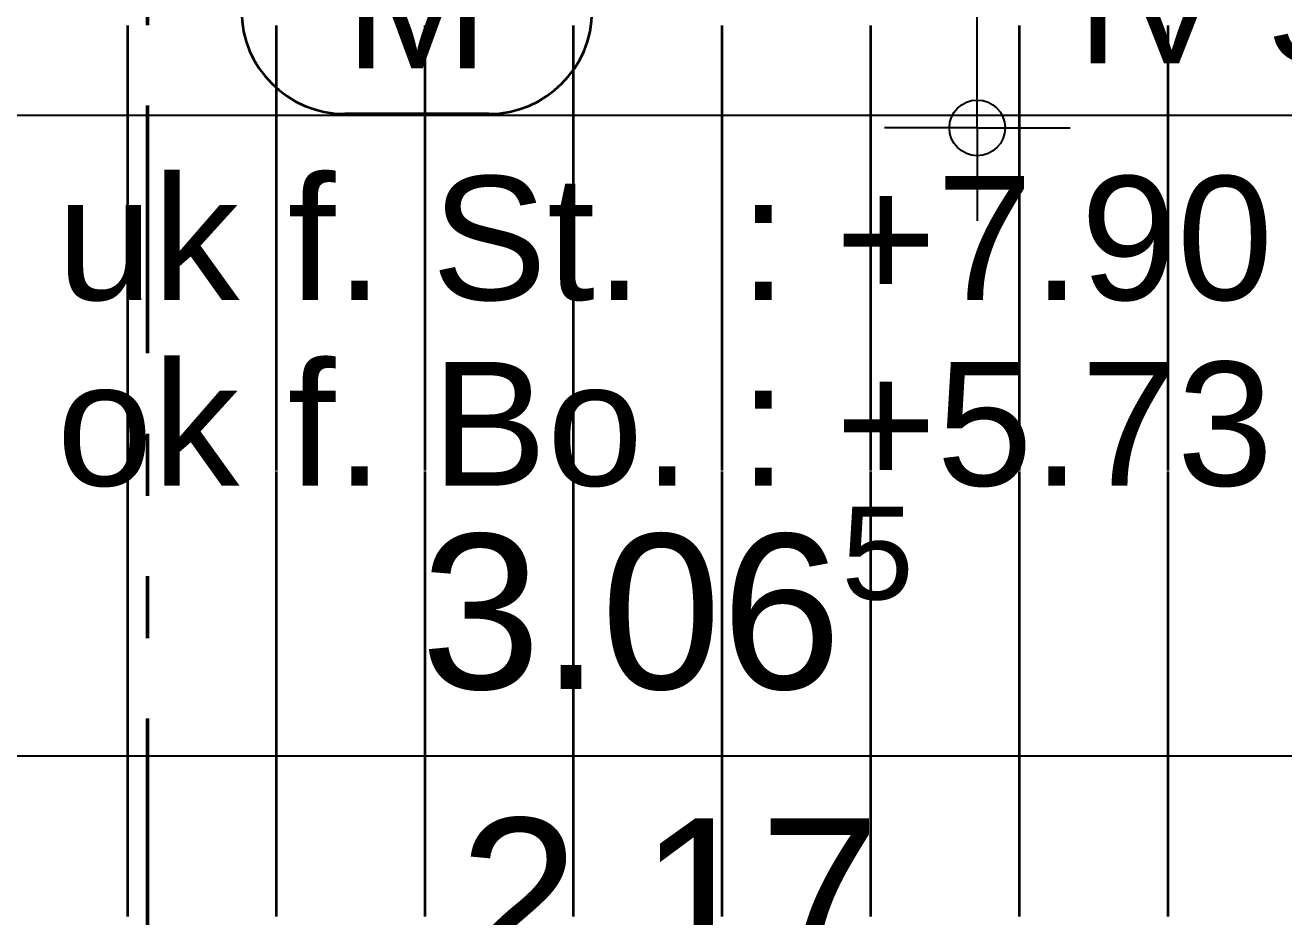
# Model space of a CAD drawing. Header units: centimetres. Extents: x 0.3 to 84.3, y 0.3 to 59.7.
# Drawn here: x 51.673 to 53.705, y 14.344 to 15.784 of the extents above; entities that cross this region are included whole.
import ezdxf

# ---------------------------------------------------------------- set-up
doc = ezdxf.new("R2010")
doc.units = ezdxf.units.CM
for name, pattern in [('AUSGEZOGEN', [0]), ('LINIE_23', [0.79, 0.4, -0.13, 0, -0.13, 0, -0.13]), ('PHANTOM', [63.5, 31.75, -6.35, 6.35, -6.35, 6.35, -6.35]), ('RAND', [44.45, 12.7, -6.35, 12.7, -6.35, 0, -6.35])]:
    doc.linetypes.add(name, pattern=pattern)
for name, color, linetype, lineweight in [('Ausbau Raeume', 7, 'AUSGEZOGEN', 35), ('Bauachsen grob', 7, 'RAND', 25), ('Rolladen', 7, 'AUSGEZOGEN', 25), ('Text Koten', 7, 'AUSGEZOGEN', 50), ('Text Werkplan Ausfuehrung', 7, 'AUSGEZOGEN', 50), ('Werkplan- Ausfuehrungsmasse', 7, 'AUSGEZOGEN', 25)]:
    doc.layers.add(name, color=color, linetype=linetype, lineweight=lineweight)
doc.layers.add('Elektro Text', color=7, linetype='AUSGEZOGEN', lineweight=35, true_color=0x656565)
doc.styles.add('ARIAL', font='ARIAL.TTF')

msp = doc.modelspace()

# ---------------------------------------------------------------- linework, layer by layer
at = {"layer": 'Ausbau Raeume', "color": 254, "linetype": 'AUSGEZOGEN', "lineweight": 35}
for p, q in [((51.8382, 15.0646), (51.8382, 15.7832)), ((52.0782, 15.0646), (52.0782, 15.7832)), ((52.3182, 15.0646), (52.3182, 15.7832)), ((52.5582, 15.0646), (52.5582, 15.7832)), ((52.7982, 15.0646), (52.7982, 15.7832)), ((53.0382, 15.0646), (53.0382, 15.7832)), ((53.2782, 15.0646), (53.2782, 15.7832)), ((53.5182, 15.0646), (53.5182, 15.7832)), ((51.8382, 14.3446), (51.8382, 15.0632)), ((52.0782, 14.3446), (52.0782, 15.0632)), ((52.3182, 14.3446), (52.3182, 15.0632)), ((52.5582, 14.3446), (52.5582, 15.0632)), ((52.7982, 14.3446), (52.7982, 15.0632)), ((53.0382, 14.3446), (53.0382, 15.0632)), ((53.2782, 14.3446), (53.2782, 15.0632)), ((53.5182, 14.3446), (53.5182, 15.0632))]:
    msp.add_line(p, q, dxfattribs=at)
at = {"layer": 'Bauachsen grob', "color": 32, "linetype": 'LINIE_23', "lineweight": 50, "true_color": 0xc36e14}
msp.add_line((51.87, 1.394), (51.87, 57.974), dxfattribs=at)
at = {"layer": 'Elektro Text', "color": 40, "linetype": 'AUSGEZOGEN', "lineweight": 35}
msp.add_line((52.4214, 15.6407), (52.1886, 15.6407), dxfattribs=at)
for centre, start, end in [((52.1886, 15.8073), 90, 270), ((52.4214, 15.8073), 270, 90)]:
    msp.add_arc(centre, 0.1667, start, end, dxfattribs=at)
at = {"layer": 'Rolladen', "color": 7, "linetype": 'PHANTOM', "lineweight": 25}
msp.add_line((55.77, 15.638), (49.64, 15.638), dxfattribs=at)
at = {"layer": 'Werkplan- Ausfuehrungsmasse', "color": 7, "linetype": 'AUSGEZOGEN', "lineweight": 25}
for p, q in [((53.21, 15.618), (53.21, 16.474)), ((53.21, 15.618), (53.06, 15.618)), ((53.21, 15.618), (53.36, 15.618)), ((53.21, 15.618), (53.21, 15.618)), ((53.21, 15.618), (53.21, 15.468)), ((49.64, 14.604), (55.77, 14.604))]:
    msp.add_line(p, q, dxfattribs=at)
msp.add_circle((53.21, 15.618), 0.045, dxfattribs=at)

# ---------------------------------------------------------------- texts
at = {"layer": 'Elektro Text', "color": 40, "linetype": 'AUSGEZOGEN', "lineweight": 35, "insert": (52.1886, 15.714), "char_height": 0.2, "width": 0.1, "attachment_point": 7, "style": 'ARIAL'}
msp.add_mtext('M', dxfattribs=at)
at = {"layer": 'Text Koten', "color": 7, "linetype": 'AUSGEZOGEN', "lineweight": 35, "char_height": 0.2, "width": 0.1, "attachment_point": 7, "style": 'ARIAL'}
for s, insert in [('uk\\~f.\\~St.\\~\\~:\\~+7.90', (51.7233, 15.3373)), ('ok\\~f.\\~Bo.\\~:\\~+5.73', (51.7233, 15.0373))]:
    msp.add_mtext(s, dxfattribs=dict(at, insert=insert))
at = {"layer": 'Text Werkplan Ausfuehrung', "color": 240, "linetype": 'AUSGEZOGEN', "lineweight": 35, "insert": (53.37, 15.7197), "char_height": 0.18, "width": 0.09, "attachment_point": 7, "style": 'ARIAL'}
msp.add_mtext('IV\\~Schwelle', dxfattribs=at)
at = {"layer": 'Werkplan- Ausfuehrungsmasse', "color": 7, "linetype": 'AUSGEZOGEN', "lineweight": 50, "attachment_point": 7, "style": 'ARIAL'}
for s, insert, char_height, width in [('5', (52.9908, 14.8543), 0.15, 0.075), ('3.06', (52.3111, 14.7084), 0.25, 0.125), ('2.17', (52.3731, 14.253), 0.25, 0.125)]:
    msp.add_mtext(s, dxfattribs=dict(at, insert=insert, char_height=char_height, width=width))

doc.saveas('drawing.dxf')
